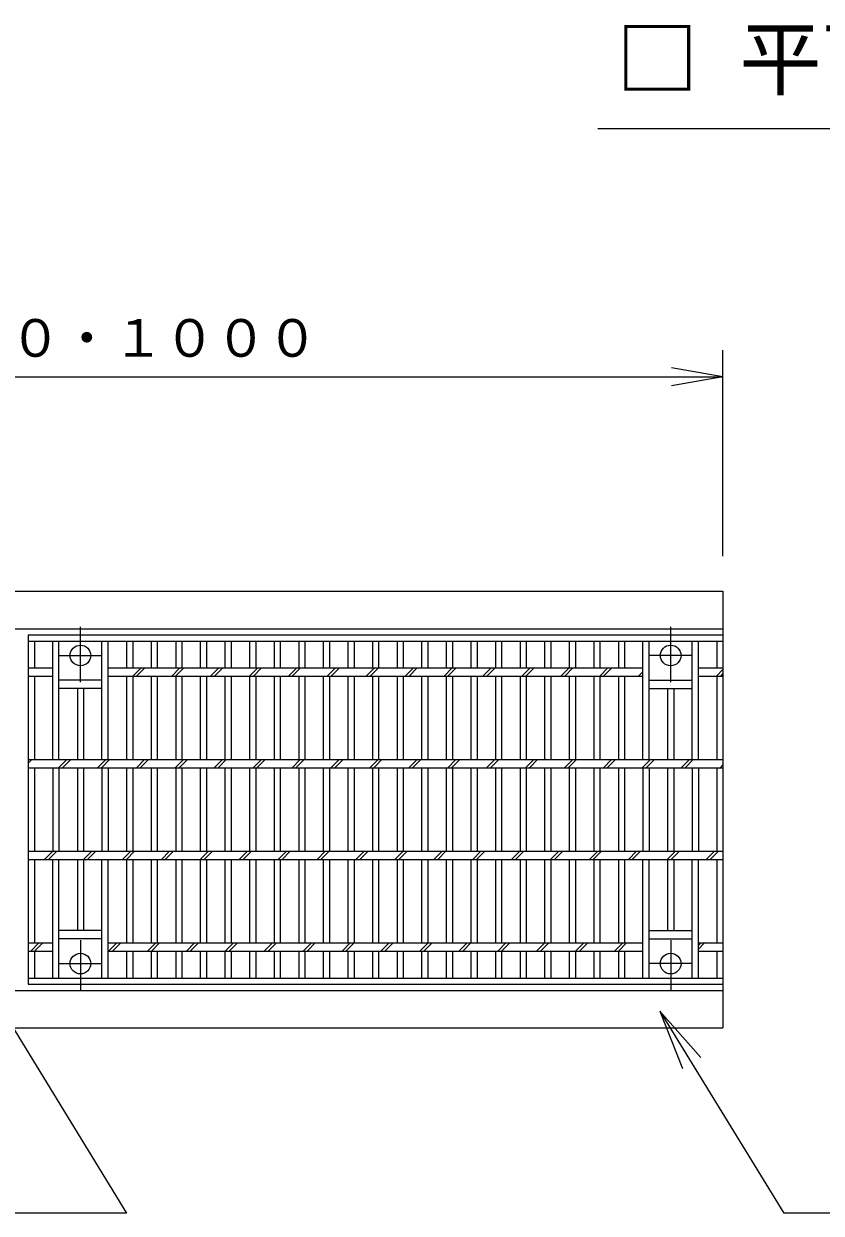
# Model space of a CAD drawing. Units: millimetres on the paper, scale 1:20. Extents: x 40 to 214, y 38 to 310.
# Drawn here: x 94.1 to 132.9, y 116.4 to 174.3 of the extents above; entities that cross this region are included whole.
import ezdxf
from ezdxf.enums import TextEntityAlignment as Align

# ---------------------------------------------------------------- set-up
doc = ezdxf.new("R2010")
doc.units = ezdxf.units.MM
doc.layers.add('1', color=4, linetype='Continuous', lineweight=18)
doc.styles.add('ＭＳ ゴシック-5.0-0.0', font='')
doc.styles.get('ＭＳ ゴシック-5.0-0.0').set_extended_font_data('ＭＳ ゴシック-5.0-0.0')

msp = doc.modelspace()

# ---------------------------------------------------------------- linework, layer by layer
at = {"layer": '1'}
for p, q in [((122.05, 169.177), (141.247, 169.177)), ((128.141, 148.373), (128.141, 158.401)), ((128.141, 157.103), (125.63, 157.546)), ((60.118, 157.103), (128.141, 157.103)), ((128.141, 157.103), (125.63, 156.66)), ((60.118, 144.845), (128.141, 144.845)), ((96.885, 142.24), (96.885, 144.944)), ((125.598, 142.24), (125.598, 144.944)), ((94.342, 144.247), (128.141, 144.247)), ((94.643, 144.247), (94.643, 142.942)), ((95.538, 138.48), (95.538, 144.247)), ((95.839, 138.48), (95.839, 144.247)), ((97.931, 138.48), (97.931, 144.247)), ((98.232, 138.48), (98.232, 144.247)), ((99.127, 144.247), (99.127, 142.942)), ((99.428, 144.247), (99.428, 142.942)), ((100.324, 144.247), (100.324, 142.942)), ((100.625, 144.247), (100.625, 142.942)), ((101.52, 144.247), (101.52, 142.942)), ((101.821, 144.247), (101.821, 142.942)), ((102.716, 144.247), (102.716, 142.942)), ((103.018, 144.247), (103.018, 142.942)), ((103.913, 144.247), (103.913, 142.942)), ((104.214, 144.247), (104.214, 142.942)), ((105.109, 144.247), (105.109, 142.942)), ((105.41, 144.247), (105.41, 142.942)), ((106.305, 144.247), (106.305, 142.942)), ((106.607, 144.247), (106.607, 142.942)), ((107.502, 144.247), (107.502, 142.942)), ((107.803, 144.247), (107.803, 142.942)), ((108.698, 144.247), (108.698, 142.942)), ((108.999, 144.247), (108.999, 142.942)), ((109.894, 144.247), (109.894, 142.942)), ((110.196, 144.247), (110.196, 142.942)), ((111.091, 144.247), (111.091, 142.942)), ((111.392, 144.247), (111.392, 142.942)), ((112.287, 144.247), (112.287, 142.942)), ((112.588, 144.247), (112.588, 142.942)), ((113.484, 144.247), (113.484, 142.942)), ((113.785, 144.247), (113.785, 142.942)), ((114.68, 144.247), (114.68, 142.942)), ((114.981, 144.247), (114.981, 142.942)), ((115.876, 144.247), (115.876, 142.942)), ((116.177, 144.247), (116.177, 142.942)), ((117.073, 144.247), (117.073, 142.942)), ((117.374, 144.247), (117.374, 142.942)), ((118.269, 144.247), (118.269, 142.942)), ((118.57, 144.247), (118.57, 142.942)), ((119.465, 144.247), (119.465, 142.942)), ((119.767, 144.247), (119.767, 142.942)), ((120.662, 144.247), (120.662, 142.942)), ((120.963, 144.247), (120.963, 142.942)), ((121.858, 144.247), (121.858, 142.942)), ((122.159, 144.247), (122.159, 142.942)), ((123.054, 144.247), (123.054, 142.942)), ((123.356, 144.247), (123.356, 142.942)), ((124.251, 138.48), (124.251, 144.247)), ((124.552, 138.48), (124.552, 144.247)), ((126.643, 138.48), (126.643, 144.247)), ((126.945, 138.48), (126.945, 144.247)), ((127.84, 144.247), (127.84, 142.942)), ((95.839, 143.544), (97.931, 143.544)), ((126.643, 143.544), (124.552, 143.544)), ((94.342, 142.942), (95.538, 142.942)), ((98.232, 142.942), (124.251, 142.942)), ((99.832, 142.942), (99.43, 142.54)), ((100.021, 142.942), (99.619, 142.54)), ((101.725, 142.942), (101.323, 142.54)), ((101.914, 142.942), (101.512, 142.54)), ((103.618, 142.942), (103.216, 142.54)), ((103.807, 142.942), (103.405, 142.54)), ((105.511, 142.942), (105.109, 142.54)), ((105.7, 142.942), (105.299, 142.54)), ((107.404, 142.942), (107.002, 142.54)), ((107.593, 142.942), (107.192, 142.54)), ((109.297, 142.942), (108.895, 142.54)), ((109.486, 142.942), (109.085, 142.54)), ((111.19, 142.942), (110.788, 142.54)), ((111.379, 142.942), (110.978, 142.54)), ((113.083, 142.942), (112.681, 142.54)), ((113.272, 142.942), (112.871, 142.54)), ((114.976, 142.942), (114.574, 142.54)), ((115.165, 142.942), (114.764, 142.54)), ((116.869, 142.942), (116.467, 142.54)), ((117.058, 142.942), (116.657, 142.54)), ((118.762, 142.942), (118.36, 142.54)), ((118.951, 142.942), (118.55, 142.54)), ((120.655, 142.942), (120.254, 142.54)), ((120.844, 142.942), (120.443, 142.54)), ((122.548, 142.942), (122.147, 142.54)), ((122.737, 142.942), (122.336, 142.54)), ((126.945, 142.942), (128.141, 142.942)), ((94.342, 142.54), (95.538, 142.54)), ((94.643, 142.54), (94.643, 138.48)), ((95.836, 142.543), (95.833, 142.54)), ((98.232, 142.54), (124.251, 142.54)), ((99.127, 142.54), (99.127, 138.48)), ((99.428, 142.54), (99.428, 138.48)), ((100.324, 142.54), (100.324, 138.48)), ((100.625, 142.54), (100.625, 138.48)), ((101.52, 142.54), (101.52, 138.48)), ((101.821, 142.54), (101.821, 138.48)), ((102.716, 142.54), (102.716, 138.48)), ((103.018, 142.54), (103.018, 138.48)), ((103.913, 142.54), (103.913, 138.48)), ((104.214, 142.54), (104.214, 138.48)), ((105.109, 142.54), (105.109, 138.48)), ((105.41, 142.54), (105.41, 138.48)), ((106.305, 142.54), (106.305, 138.48)), ((106.607, 142.54), (106.607, 138.48)), ((107.502, 142.54), (107.502, 138.48)), ((107.803, 142.54), (107.803, 138.48)), ((108.698, 142.54), (108.698, 138.48)), ((108.999, 142.54), (108.999, 138.48)), ((109.894, 142.54), (109.894, 138.48)), ((110.196, 142.54), (110.196, 138.48)), ((111.091, 142.54), (111.091, 138.48)), ((111.392, 142.54), (111.392, 138.48)), ((112.287, 142.54), (112.287, 138.48)), ((112.588, 142.54), (112.588, 138.48)), ((113.484, 142.54), (113.484, 138.48)), ((113.785, 142.54), (113.785, 138.48)), ((114.68, 142.54), (114.68, 138.48)), ((114.981, 142.54), (114.981, 138.48)), ((115.876, 142.54), (115.876, 138.48)), ((116.177, 142.54), (116.177, 138.48)), ((117.073, 142.54), (117.073, 138.48)), ((117.374, 142.54), (117.374, 138.48)), ((118.269, 142.54), (118.269, 138.48)), ((118.57, 142.54), (118.57, 138.48)), ((119.465, 142.54), (119.465, 138.48)), ((119.767, 142.54), (119.767, 138.48)), ((120.662, 142.54), (120.662, 138.48)), ((120.963, 142.54), (120.963, 138.48)), ((121.858, 142.54), (121.858, 138.48)), ((122.159, 142.54), (122.159, 138.48)), ((123.054, 142.54), (123.054, 138.48)), ((123.356, 142.54), (123.356, 138.48)), ((124.251, 142.751), (124.04, 142.54)), ((126.945, 142.54), (128.141, 142.54)), ((128.141, 142.855), (127.826, 142.54)), ((127.84, 142.54), (127.84, 138.48)), ((128.141, 142.666), (128.015, 142.54)), ((97.931, 142.341), (95.839, 142.341)), ((97.931, 141.938), (95.839, 141.938)), ((96.735, 141.938), (96.735, 138.48)), ((97.036, 141.938), (97.036, 138.48)), ((124.552, 142.341), (126.643, 142.341)), ((124.552, 141.938), (126.643, 141.938)), ((125.447, 141.938), (125.447, 138.48)), ((125.748, 141.938), (125.748, 138.48)), ((94.342, 138.48), (128.141, 138.48)), ((94.517, 138.48), (94.342, 138.305)), ((96.221, 138.48), (95.819, 138.078)), ((96.41, 138.48), (96.009, 138.078)), ((98.114, 138.48), (97.712, 138.078)), ((98.303, 138.48), (97.902, 138.078)), ((100.007, 138.48), (99.605, 138.078)), ((100.196, 138.48), (99.795, 138.078)), ((101.9, 138.48), (101.498, 138.078)), ((102.089, 138.48), (101.688, 138.078)), ((103.793, 138.48), (103.391, 138.078)), ((103.982, 138.48), (103.581, 138.078)), ((105.686, 138.48), (105.284, 138.078)), ((105.875, 138.48), (105.474, 138.078)), ((107.579, 138.48), (107.177, 138.078)), ((107.768, 138.48), (107.367, 138.078)), ((109.472, 138.48), (109.07, 138.078)), ((109.661, 138.48), (109.26, 138.078)), ((111.365, 138.48), (110.964, 138.078)), ((111.554, 138.48), (111.153, 138.078)), ((113.258, 138.48), (112.857, 138.078)), ((113.447, 138.48), (113.046, 138.078)), ((115.151, 138.48), (114.75, 138.078)), ((115.34, 138.48), (114.939, 138.078)), ((117.044, 138.48), (116.643, 138.078)), ((117.234, 138.48), (116.832, 138.078)), ((118.937, 138.48), (118.536, 138.078)), ((119.127, 138.48), (118.725, 138.078)), ((120.83, 138.48), (120.429, 138.078)), ((121.02, 138.48), (120.618, 138.078)), ((122.723, 138.48), (122.322, 138.078)), ((122.913, 138.48), (122.511, 138.078)), ((124.616, 138.48), (124.215, 138.078)), ((124.806, 138.48), (124.404, 138.078)), ((126.509, 138.48), (126.108, 138.078)), ((126.699, 138.48), (126.297, 138.078)), ((94.342, 138.078), (128.141, 138.078)), ((94.643, 138.078), (94.643, 134.018)), ((95.538, 138.078), (95.538, 134.018)), ((95.839, 138.078), (95.839, 134.018)), ((96.735, 138.078), (96.735, 134.018)), ((97.036, 138.078), (97.036, 134.018)), ((97.931, 138.078), (97.931, 134.018)), ((98.232, 138.078), (98.232, 134.018)), ((99.127, 138.078), (99.127, 134.018)), ((99.428, 138.078), (99.428, 134.018)), ((100.324, 138.078), (100.324, 134.018)), ((100.625, 138.078), (100.625, 134.018)), ((101.52, 138.078), (101.52, 134.018)), ((101.821, 138.078), (101.821, 134.018)), ((102.716, 138.078), (102.716, 134.018)), ((103.018, 138.078), (103.018, 134.018)), ((103.913, 138.078), (103.913, 134.018)), ((104.214, 138.078), (104.214, 134.018)), ((105.109, 138.078), (105.109, 134.018)), ((105.41, 138.078), (105.41, 134.018)), ((106.305, 138.078), (106.305, 134.018)), ((106.607, 138.078), (106.607, 134.018)), ((107.502, 138.078), (107.502, 134.018)), ((107.803, 138.078), (107.803, 134.018)), ((108.698, 138.078), (108.698, 134.018)), ((108.999, 138.078), (108.999, 134.018)), ((109.894, 138.078), (109.894, 134.018)), ((110.196, 138.078), (110.196, 134.018)), ((111.091, 138.078), (111.091, 134.018)), ((111.392, 138.078), (111.392, 134.018)), ((112.287, 138.078), (112.287, 134.018)), ((112.588, 138.078), (112.588, 134.018)), ((113.484, 138.078), (113.484, 134.018)), ((113.785, 138.078), (113.785, 134.018)), ((114.68, 138.078), (114.68, 134.018)), ((114.981, 138.078), (114.981, 134.018)), ((115.876, 138.078), (115.876, 134.018)), ((116.177, 138.078), (116.177, 134.018)), ((117.073, 138.078), (117.073, 134.018)), ((117.374, 138.078), (117.374, 134.018)), ((118.269, 138.078), (118.269, 134.018)), ((118.57, 138.078), (118.57, 134.018)), ((119.465, 138.078), (119.465, 134.018)), ((119.767, 138.078), (119.767, 134.018)), ((120.662, 138.078), (120.662, 134.018)), ((120.963, 138.078), (120.963, 134.018)), ((121.858, 138.078), (121.858, 134.018)), ((122.159, 138.078), (122.159, 134.018)), ((123.054, 138.078), (123.054, 134.018)), ((123.356, 138.078), (123.356, 134.018)), ((124.251, 138.078), (124.251, 134.018)), ((124.552, 138.078), (124.552, 134.018)), ((125.447, 138.078), (125.447, 134.018)), ((125.447, 138.078), (125.447, 134.018)), ((125.748, 138.078), (125.748, 134.018)), ((126.643, 138.078), (126.643, 134.018)), ((126.945, 138.078), (126.945, 134.018)), ((127.84, 138.078), (127.84, 134.018)), ((128.141, 138.218), (128.001, 138.078)), ((94.342, 134.018), (128.141, 134.018)), ((95.545, 134.018), (95.143, 133.616)), ((95.734, 134.018), (95.333, 133.616)), ((97.438, 134.018), (97.036, 133.616)), ((97.627, 134.018), (97.226, 133.616)), ((99.331, 134.018), (98.929, 133.616)), ((99.52, 134.018), (99.119, 133.616)), ((101.224, 134.018), (100.822, 133.616)), ((101.413, 134.018), (101.012, 133.616)), ((103.117, 134.018), (102.716, 133.616)), ((103.306, 134.018), (102.905, 133.616)), ((105.01, 134.018), (104.609, 133.616)), ((105.199, 134.018), (104.798, 133.616)), ((106.903, 134.018), (106.502, 133.616)), ((107.092, 134.018), (106.691, 133.616)), ((108.796, 134.018), (108.395, 133.616)), ((108.985, 134.018), (108.584, 133.616)), ((110.689, 134.018), (110.288, 133.616)), ((110.879, 134.018), (110.477, 133.616)), ((112.582, 134.018), (112.181, 133.616)), ((112.772, 134.018), (112.37, 133.616)), ((114.475, 134.018), (114.074, 133.616)), ((114.665, 134.018), (114.263, 133.616)), ((116.368, 134.018), (115.967, 133.616)), ((116.558, 134.018), (116.156, 133.616)), ((118.261, 134.018), (117.86, 133.616)), ((118.451, 134.018), (118.049, 133.616)), ((120.154, 134.018), (119.753, 133.616)), ((120.344, 134.018), (119.942, 133.616)), ((122.047, 134.018), (121.646, 133.616)), ((122.237, 134.018), (121.835, 133.616)), ((123.94, 134.018), (123.539, 133.616)), ((124.13, 134.018), (123.728, 133.616)), ((125.834, 134.018), (125.432, 133.616)), ((126.023, 134.018), (125.621, 133.616)), ((127.727, 134.018), (127.325, 133.616)), ((127.916, 134.018), (127.514, 133.616)), ((94.342, 133.616), (128.141, 133.616)), ((94.643, 133.616), (94.643, 129.556)), ((95.538, 127.849), (95.538, 133.616)), ((95.839, 127.849), (95.839, 133.616)), ((96.735, 133.616), (96.735, 130.157)), ((97.036, 133.616), (97.036, 130.157)), ((97.931, 127.849), (97.931, 133.616)), ((98.232, 127.849), (98.232, 133.616)), ((99.127, 133.616), (99.127, 129.556)), ((99.428, 133.616), (99.428, 129.556)), ((100.324, 133.616), (100.324, 129.556)), ((100.625, 133.616), (100.625, 129.556)), ((101.52, 133.616), (101.52, 129.556)), ((101.821, 133.616), (101.821, 129.556)), ((102.716, 133.616), (102.716, 129.556)), ((103.018, 133.616), (103.018, 129.556)), ((103.913, 133.616), (103.913, 129.556)), ((104.214, 133.616), (104.214, 129.556)), ((105.109, 133.616), (105.109, 129.556)), ((105.41, 133.616), (105.41, 129.556)), ((106.305, 133.616), (106.305, 129.556)), ((106.607, 133.616), (106.607, 129.556)), ((107.502, 133.616), (107.502, 129.556)), ((107.803, 133.616), (107.803, 129.556)), ((108.698, 133.616), (108.698, 129.556)), ((108.999, 133.616), (108.999, 129.556)), ((109.894, 133.616), (109.894, 129.556)), ((110.196, 133.616), (110.196, 129.556)), ((111.091, 133.616), (111.091, 129.556)), ((111.392, 133.616), (111.392, 129.556)), ((112.287, 133.616), (112.287, 129.556)), ((112.588, 133.616), (112.588, 129.556)), ((113.484, 133.616), (113.484, 129.556)), ((113.785, 133.616), (113.785, 129.556)), ((114.68, 133.616), (114.68, 129.556)), ((114.981, 133.616), (114.981, 129.556)), ((115.876, 133.616), (115.876, 129.556)), ((116.177, 133.616), (116.177, 129.556)), ((117.073, 133.616), (117.073, 129.556)), ((117.374, 133.616), (117.374, 129.556)), ((118.269, 133.616), (118.269, 129.556)), ((118.57, 133.616), (118.57, 129.556)), ((119.465, 133.616), (119.465, 129.556)), ((119.767, 133.616), (119.767, 129.556)), ((120.662, 133.616), (120.662, 129.556)), ((120.963, 133.616), (120.963, 129.556)), ((121.858, 133.616), (121.858, 129.556)), ((122.159, 133.616), (122.159, 129.556)), ((123.054, 133.616), (123.054, 129.556)), ((123.356, 133.616), (123.356, 129.556)), ((124.251, 127.849), (124.251, 133.616)), ((124.552, 127.849), (124.552, 133.616)), ((125.447, 133.616), (125.447, 130.157)), ((125.748, 133.616), (125.748, 130.157)), ((126.643, 127.849), (126.643, 133.616)), ((126.945, 127.849), (126.945, 133.616)), ((127.84, 133.616), (127.84, 129.556)), ((97.931, 130.157), (95.839, 130.157)), ((97.931, 129.755), (95.839, 129.755)), ((96.885, 129.697), (96.885, 127.223)), ((124.552, 130.157), (126.643, 130.157)), ((124.552, 129.755), (126.643, 129.755)), ((125.598, 129.697), (125.598, 127.223)), ((94.342, 129.556), (95.538, 129.556)), ((94.342, 129.154), (95.538, 129.154)), ((94.869, 129.556), (94.467, 129.154)), ((94.643, 129.154), (94.643, 127.849)), ((95.058, 129.556), (94.657, 129.154)), ((98.232, 129.556), (124.251, 129.556)), ((98.232, 129.154), (124.251, 129.154)), ((98.655, 129.556), (98.254, 129.154)), ((98.844, 129.556), (98.443, 129.154)), ((99.127, 129.154), (99.127, 127.849)), ((99.428, 129.154), (99.428, 127.849)), ((100.548, 129.556), (100.147, 129.154)), ((100.324, 129.154), (100.324, 127.849)), ((100.737, 129.556), (100.336, 129.154)), ((100.625, 129.154), (100.625, 127.849)), ((101.52, 129.154), (101.52, 127.849)), ((101.821, 129.154), (101.821, 127.849)), ((102.441, 129.556), (102.04, 129.154)), ((102.631, 129.556), (102.229, 129.154)), ((102.716, 129.154), (102.716, 127.849)), ((103.018, 129.154), (103.018, 127.849)), ((103.913, 129.154), (103.913, 127.849)), ((104.334, 129.556), (103.933, 129.154)), ((104.524, 129.556), (104.122, 129.154)), ((104.214, 129.154), (104.214, 127.849)), ((105.109, 129.154), (105.109, 127.849)), ((105.41, 129.154), (105.41, 127.849)), ((106.227, 129.556), (105.826, 129.154)), ((106.417, 129.556), (106.015, 129.154)), ((106.305, 129.154), (106.305, 127.849)), ((106.607, 129.154), (106.607, 127.849)), ((107.502, 129.154), (107.502, 127.849)), ((108.12, 129.556), (107.719, 129.154)), ((107.803, 129.154), (107.803, 127.849)), ((108.31, 129.556), (107.908, 129.154)), ((108.698, 129.154), (108.698, 127.849)), ((108.999, 129.154), (108.999, 127.849)), ((110.013, 129.556), (109.612, 129.154)), ((110.203, 129.556), (109.801, 129.154)), ((109.894, 129.154), (109.894, 127.849)), ((110.196, 129.154), (110.196, 127.849)), ((111.091, 129.154), (111.091, 127.849)), ((111.392, 129.154), (111.392, 127.849)), ((111.906, 129.556), (111.505, 129.154)), ((112.096, 129.556), (111.694, 129.154)), ((112.287, 129.154), (112.287, 127.849)), ((112.588, 129.154), (112.588, 127.849)), ((113.799, 129.556), (113.398, 129.154)), ((113.484, 129.154), (113.484, 127.849)), ((113.989, 129.556), (113.587, 129.154)), ((113.785, 129.154), (113.785, 127.849)), ((114.68, 129.154), (114.68, 127.849)), ((114.981, 129.154), (114.981, 127.849)), ((115.692, 129.556), (115.291, 129.154)), ((115.882, 129.556), (115.48, 129.154)), ((115.876, 129.154), (115.876, 127.849)), ((116.177, 129.154), (116.177, 127.849)), ((117.073, 129.154), (117.073, 127.849)), ((117.586, 129.556), (117.184, 129.154)), ((117.775, 129.556), (117.373, 129.154)), ((117.374, 129.154), (117.374, 127.849)), ((118.269, 129.154), (118.269, 127.849)), ((118.57, 129.154), (118.57, 127.849)), ((119.479, 129.556), (119.077, 129.154)), ((119.668, 129.556), (119.266, 129.154)), ((119.465, 129.154), (119.465, 127.849)), ((119.767, 129.154), (119.767, 127.849)), ((120.662, 129.154), (120.662, 127.849)), ((120.963, 129.154), (120.963, 127.849)), ((121.372, 129.556), (120.97, 129.154)), ((121.561, 129.556), (121.159, 129.154)), ((121.858, 129.154), (121.858, 127.849)), ((122.159, 129.154), (122.159, 127.849)), ((123.265, 129.556), (122.863, 129.154)), ((123.454, 129.556), (123.052, 129.154)), ((123.054, 129.154), (123.054, 127.849)), ((123.356, 129.154), (123.356, 127.849)), ((127.24, 129.556), (126.945, 129.26)), ((127.051, 129.556), (126.945, 129.45)), ((126.945, 129.556), (128.141, 129.556)), ((126.945, 129.154), (128.141, 129.154)), ((127.84, 129.154), (127.84, 127.849)), ((95.839, 128.552), (97.931, 128.552)), ((126.643, 128.552), (124.552, 128.552)), ((91.815, 128.312), (99.126, 116.408)), ((94.342, 127.849), (128.141, 127.849)), ((60.118, 127.25), (128.141, 127.25)), ((125.075, 126.232), (127.065, 123.987)), ((125.075, 126.232), (126.177, 123.442)), ((125.075, 126.232), (131.108, 116.408)), ((99.126, 116.408), (70.453, 116.408)), ((174.065, 116.408), (131.108, 116.408))]:
    msp.add_line(p, q, dxfattribs=at)
at = {"layer": '1', "color": 2}
for p, q in [((60.118, 146.673), (128.141, 146.673)), ((128.141, 146.673), (128.141, 125.423)), ((94.342, 144.548), (128.141, 144.548)), ((94.342, 144.548), (94.342, 127.548)), ((94.342, 127.548), (128.141, 127.548)), ((60.118, 125.423), (128.141, 125.423))]:
    msp.add_line(p, q, dxfattribs=at)
at = {"layer": '1'}
for centre in [(96.885, 143.544), (125.598, 143.544), (96.885, 128.552), (125.598, 128.552)]:
    msp.add_circle(centre, 0.502, dxfattribs=at)

# ---------------------------------------------------------------- texts
at = {"layer": '1', "color": 7, "style": 'ＭＳ ゴシック-5.0-0.0'}
for s, height, p in [('□ 平面図', 2.933, (122.946, 170.226)), ('Ｌ＝２０００・１０００', 1.833, (80.942, 157.528))]:
    msp.add_text(s, height=height, dxfattribs=at).set_placement(p, align=Align.BOTTOM_LEFT)

doc.saveas('drawing.dxf')
